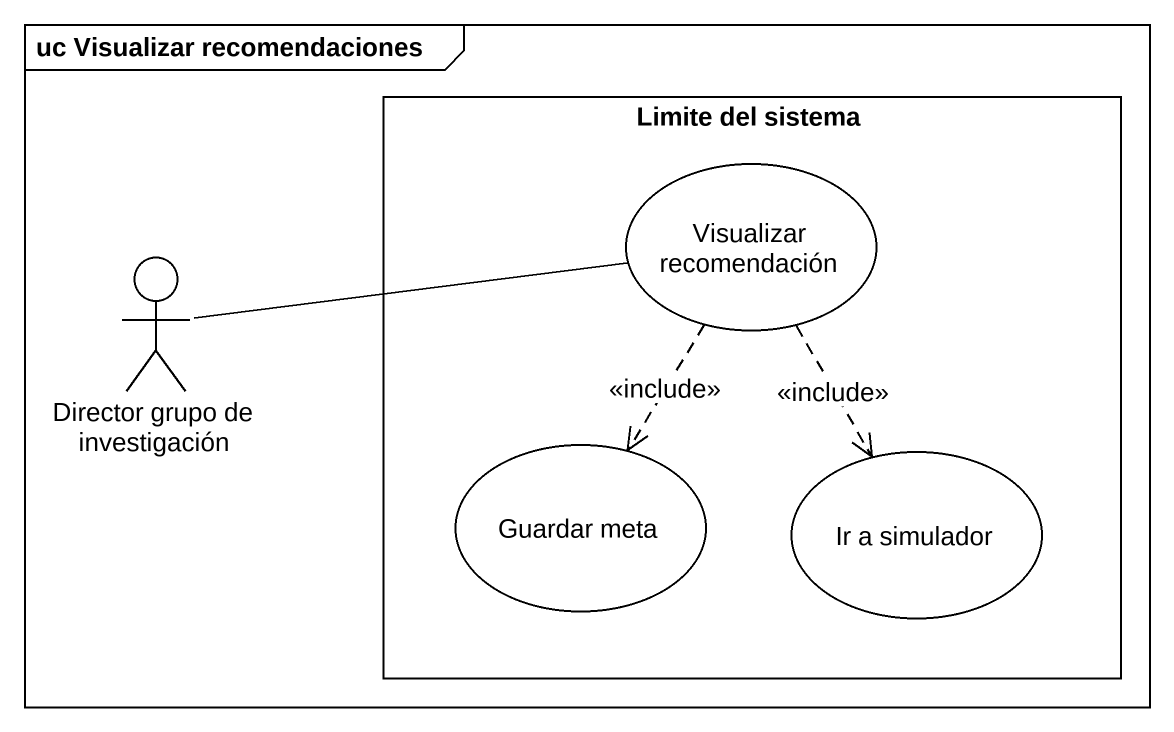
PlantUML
@startuml
mainframe uc Visualizar recomendaciones
rectangle "Limite del sistema" as Limite_del_sistema {
  usecase "Visualizar recomendación" as Visualizar_recomendación
  usecase "Guardar meta" as Guardar_meta
  usecase "Ir a simulador" as Ir_a_simulador
}
actor "Director grupo de investigación" as Director_grupo_de
Visualizar_recomendación ..> Guardar_meta : <<include>>
Visualizar_recomendación ..> Ir_a_simulador : <<include>>
Director_grupo_de -right- Visualizar_recomendación
@enduml
